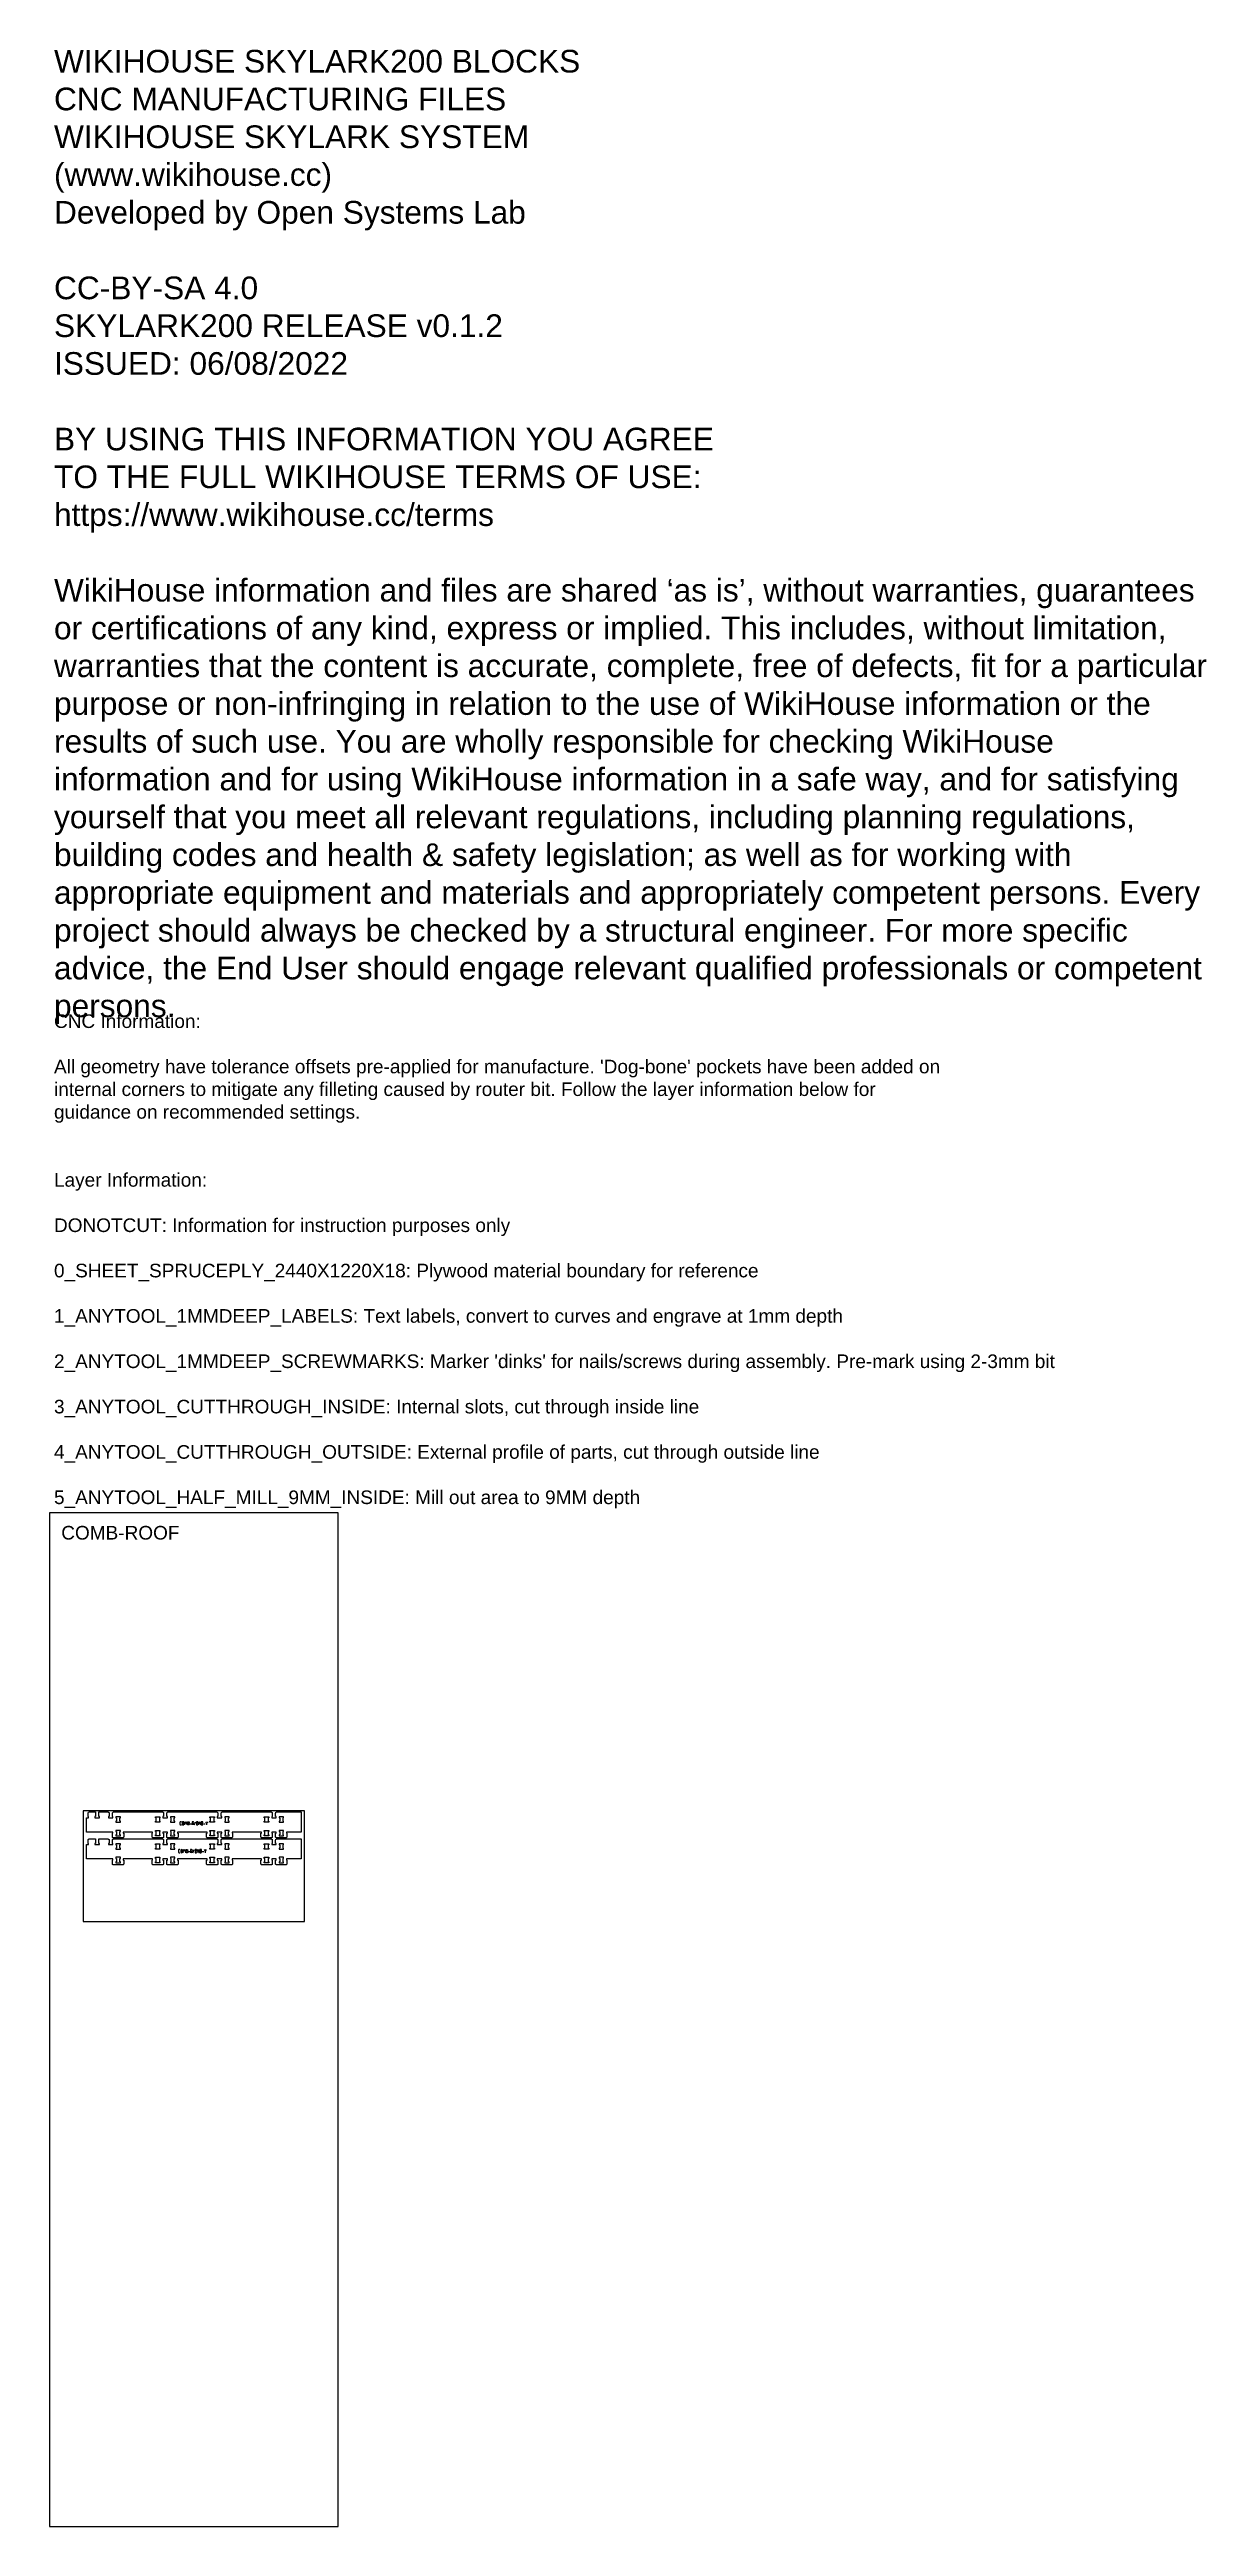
# Model space of a CAD drawing. Header units: millimetres. Extents: x 0 to 12757, y 0 to 27318.
import ezdxf

# ---------------------------------------------------------------- set-up
doc = ezdxf.new("R2010")
doc.units = ezdxf.units.MM
for name, color, linetype, true_color in [('0_SHEET_SPRUCEPLY_2440X122', 1, 'Continuous', 0xff0000), ('1_ANYTOOL_1MMDEEP_LABELS_S', 2, 'Continuous', 0xffff00), ('3_ANYTOOL_CUTTHROUGH_INSID', 4, 'Continuous', 0x00ffff), ('4_ANYTOOL_CUTTHROUGH_OUTSI', 5, 'Continuous', 0x0000ff), ('DONOTCUT', 7, 'Continuous', 0xffffff)]:
    doc.layers.add(name, color=color, linetype=linetype, true_color=true_color)
doc.styles.add('Arial', font='')
doc.styles.get('Arial').set_extended_font_data('Arial')

msp = doc.modelspace()

# ---------------------------------------------------------------- linework, layer by layer
at = {"layer": '0_SHEET_SPRUCEPLY_2440X122'}
msp.add_lwpolyline([(372, 7891), (372, 6671), (2812, 6671), (2812, 7891)], close=True, dxfattribs=at)
at = {"layer": '1_ANYTOOL_1MMDEEP_LABELS_S', "color": 2, "true_color": 0xffff00}
for points in [[(1454, 7773), (1444, 7773, 0.414214), (1438, 7767), (1438, 7743, 0.414214), (1444, 7737), (1454, 7737)], [(1522, 7757), (1532, 7757, -1), (1532, 7737), (1522, 7737), (1522, 7773), (1532, 7773, -1), (1532, 7757)], [(1572, 7753), (1582, 7753, 1), (1582, 7773), (1572, 7773), (1572, 7737)], [(1438, 7467), (1428, 7467, 0.414214), (1422, 7461), (1422, 7437, 0.414214), (1428, 7431), (1438, 7431)], [(1506, 7451), (1516, 7451, -1), (1516, 7431), (1506, 7431), (1506, 7467), (1516, 7467, -1), (1516, 7451)], [(1556, 7447), (1566, 7447, 1), (1566, 7467), (1556, 7467), (1556, 7431)]]:
    msp.add_lwpolyline(points, format="xyb", dxfattribs=at)
for points in [[(1462, 7747, 1), (1482, 7747), (1482, 7763, 1), (1462, 7763)], [(1684, 7773), (1672, 7773), (1672, 7737), (1684, 7737, 0.414214), (1692, 7745), (1692, 7765, 0.414214)], [(1446, 7441, 1), (1466, 7441), (1466, 7457, 1), (1446, 7457)], [(1668, 7467), (1656, 7467), (1656, 7431), (1668, 7431, 0.414214), (1676, 7439), (1676, 7459, 0.414214)]]:
    msp.add_lwpolyline(points, format="xyb", close=True, dxfattribs=at)
for points in [[(1490, 7737), (1490, 7773), (1502, 7753), (1514, 7773), (1514, 7737)], [(1550, 7749), (1566, 7749)], [(1592, 7737), (1584, 7753)], [(1596, 7737), (1612, 7773)], [(1636, 7773), (1620, 7773), (1620, 7737), (1636, 7737)], [(1632, 7757), (1620, 7757)], [(1644, 7737), (1644, 7773), (1664, 7737), (1664, 7773)], [(1700, 7749), (1716, 7749)], [(1736, 7755), (1724, 7773)], [(1736, 7755), (1748, 7773)], [(1736, 7737), (1736, 7755)], [(1474, 7431), (1474, 7467), (1486, 7447), (1498, 7467), (1498, 7431)], [(1534, 7443), (1550, 7443)], [(1576, 7431), (1567, 7447)], [(1580, 7431), (1596, 7467)], [(1620, 7467), (1604, 7467), (1604, 7431), (1620, 7431)], [(1616, 7451), (1604, 7451)], [(1628, 7431), (1628, 7467), (1648, 7431), (1648, 7467)], [(1684, 7443), (1700, 7443)], [(1720, 7449), (1708, 7467)], [(1720, 7449), (1732, 7467)], [(1720, 7431), (1720, 7449)]]:
    msp.add_lwpolyline(points, dxfattribs=at)
at = {"layer": '3_ANYTOOL_CUTTHROUGH_INSID', "color": 4, "true_color": 0x00ffff}
for points in [[(781, 7778), (775, 7778), (775, 7814), (781, 7814), (781, 7826), (732, 7826), (732, 7814), (738, 7814), (738, 7778), (732, 7778), (732, 7766), (781, 7766)], [(781, 7778), (775, 7778), (775, 7814), (781, 7814), (781, 7826), (732, 7826), (732, 7814), (738, 7814), (738, 7778), (732, 7778), (732, 7766), (781, 7766)], [(781, 7664), (781, 7676), (732, 7676), (732, 7664), (738, 7664), (738, 7628), (732, 7628), (732, 7616), (781, 7616), (781, 7628), (775, 7628), (775, 7664)], [(781, 7664), (781, 7676), (732, 7676), (732, 7664), (738, 7664), (738, 7628), (732, 7628), (732, 7616), (781, 7616), (781, 7628), (775, 7628), (775, 7664)], [(1168, 7778), (1174, 7778), (1174, 7814), (1168, 7814), (1168, 7826), (1217, 7826), (1217, 7814), (1211, 7814), (1211, 7778), (1217, 7778), (1217, 7766), (1168, 7766)], [(1168, 7778), (1174, 7778), (1174, 7814), (1168, 7814), (1168, 7826), (1217, 7826), (1217, 7814), (1211, 7814), (1211, 7778), (1217, 7778), (1217, 7766), (1168, 7766)], [(1168, 7664), (1168, 7676), (1217, 7676), (1217, 7664), (1211, 7664), (1211, 7628), (1217, 7628), (1217, 7616), (1168, 7616), (1168, 7628), (1174, 7628), (1174, 7664)], [(1168, 7664), (1168, 7676), (1217, 7676), (1217, 7664), (1211, 7664), (1211, 7628), (1217, 7628), (1217, 7616), (1168, 7616), (1168, 7628), (1174, 7628), (1174, 7664)], [(1381, 7778), (1375, 7778), (1375, 7814), (1381, 7814), (1381, 7826), (1332, 7826), (1332, 7814), (1338, 7814), (1338, 7778), (1332, 7778), (1332, 7766), (1381, 7766)], [(1381, 7778), (1375, 7778), (1375, 7814), (1381, 7814), (1381, 7826), (1332, 7826), (1332, 7814), (1338, 7814), (1338, 7778), (1332, 7778), (1332, 7766), (1381, 7766)], [(1381, 7664), (1381, 7676), (1332, 7676), (1332, 7664), (1338, 7664), (1338, 7628), (1332, 7628), (1332, 7616), (1381, 7616), (1381, 7628), (1375, 7628), (1375, 7664)], [(1381, 7664), (1381, 7676), (1332, 7676), (1332, 7664), (1338, 7664), (1338, 7628), (1332, 7628), (1332, 7616), (1381, 7616), (1381, 7628), (1375, 7628), (1375, 7664)], [(1768, 7778), (1774, 7778), (1774, 7814), (1768, 7814), (1768, 7826), (1817, 7826), (1817, 7814), (1811, 7814), (1811, 7778), (1817, 7778), (1817, 7766), (1768, 7766)], [(1768, 7778), (1774, 7778), (1774, 7814), (1768, 7814), (1768, 7826), (1817, 7826), (1817, 7814), (1811, 7814), (1811, 7778), (1817, 7778), (1817, 7766), (1768, 7766)], [(1768, 7664), (1768, 7676), (1817, 7676), (1817, 7664), (1811, 7664), (1811, 7628), (1817, 7628), (1817, 7616), (1768, 7616), (1768, 7628), (1774, 7628), (1774, 7664)], [(1768, 7664), (1768, 7676), (1817, 7676), (1817, 7664), (1811, 7664), (1811, 7628), (1817, 7628), (1817, 7616), (1768, 7616), (1768, 7628), (1774, 7628), (1774, 7664)], [(1981, 7778), (1975, 7778), (1975, 7814), (1981, 7814), (1981, 7826), (1932, 7826), (1932, 7814), (1938, 7814), (1938, 7778), (1932, 7778), (1932, 7766), (1981, 7766)], [(1981, 7778), (1975, 7778), (1975, 7814), (1981, 7814), (1981, 7826), (1932, 7826), (1932, 7814), (1938, 7814), (1938, 7778), (1932, 7778), (1932, 7766), (1981, 7766)], [(1981, 7664), (1981, 7676), (1932, 7676), (1932, 7664), (1938, 7664), (1938, 7628), (1932, 7628), (1932, 7616), (1981, 7616), (1981, 7628), (1975, 7628), (1975, 7664)], [(1981, 7664), (1981, 7676), (1932, 7676), (1932, 7664), (1938, 7664), (1938, 7628), (1932, 7628), (1932, 7616), (1981, 7616), (1981, 7628), (1975, 7628), (1975, 7664)], [(2368, 7778), (2374, 7778), (2374, 7814), (2368, 7814), (2368, 7826), (2417, 7826), (2417, 7814), (2411, 7814), (2411, 7778), (2417, 7778), (2417, 7766), (2368, 7766)], [(2368, 7778), (2374, 7778), (2374, 7814), (2368, 7814), (2368, 7826), (2417, 7826), (2417, 7814), (2411, 7814), (2411, 7778), (2417, 7778), (2417, 7766), (2368, 7766)], [(2368, 7664), (2368, 7676), (2417, 7676), (2417, 7664), (2411, 7664), (2411, 7628), (2417, 7628), (2417, 7616), (2368, 7616), (2368, 7628), (2374, 7628), (2374, 7664)], [(2368, 7664), (2368, 7676), (2417, 7676), (2417, 7664), (2411, 7664), (2411, 7628), (2417, 7628), (2417, 7616), (2368, 7616), (2368, 7628), (2374, 7628), (2374, 7664)], [(2581, 7778), (2575, 7778), (2575, 7814), (2581, 7814), (2581, 7826), (2532, 7826), (2532, 7814), (2538, 7814), (2538, 7778), (2532, 7778), (2532, 7766), (2581, 7766)], [(2581, 7778), (2575, 7778), (2575, 7814), (2581, 7814), (2581, 7826), (2532, 7826), (2532, 7814), (2538, 7814), (2538, 7778), (2532, 7778), (2532, 7766), (2581, 7766)], [(2581, 7664), (2581, 7676), (2532, 7676), (2532, 7664), (2538, 7664), (2538, 7628), (2532, 7628), (2532, 7616), (2581, 7616), (2581, 7628), (2575, 7628), (2575, 7664)], [(2581, 7664), (2581, 7676), (2532, 7676), (2532, 7664), (2538, 7664), (2538, 7628), (2532, 7628), (2532, 7616), (2581, 7616), (2581, 7628), (2575, 7628), (2575, 7664)], [(781, 7482), (775, 7482), (775, 7517), (781, 7517), (781, 7530), (732, 7530), (732, 7517), (738, 7517), (738, 7482), (732, 7482), (732, 7469), (781, 7469)], [(781, 7482), (775, 7482), (775, 7517), (781, 7517), (781, 7530), (732, 7530), (732, 7517), (738, 7517), (738, 7482), (732, 7482), (732, 7469), (781, 7469)], [(781, 7367), (781, 7380), (732, 7380), (732, 7367), (738, 7367), (738, 7332), (732, 7332), (732, 7319), (781, 7319), (781, 7332), (775, 7332), (775, 7367)], [(781, 7367), (781, 7380), (732, 7380), (732, 7367), (738, 7367), (738, 7332), (732, 7332), (732, 7319), (781, 7319), (781, 7332), (775, 7332), (775, 7367)], [(1168, 7482), (1174, 7482), (1174, 7517), (1168, 7517), (1168, 7530), (1217, 7530), (1217, 7517), (1211, 7517), (1211, 7482), (1217, 7482), (1217, 7469), (1168, 7469)], [(1168, 7482), (1174, 7482), (1174, 7517), (1168, 7517), (1168, 7530), (1217, 7530), (1217, 7517), (1211, 7517), (1211, 7482), (1217, 7482), (1217, 7469), (1168, 7469)], [(1168, 7367), (1168, 7380), (1217, 7380), (1217, 7367), (1211, 7367), (1211, 7332), (1217, 7332), (1217, 7319), (1168, 7319), (1168, 7332), (1174, 7332), (1174, 7367)], [(1168, 7367), (1168, 7380), (1217, 7380), (1217, 7367), (1211, 7367), (1211, 7332), (1217, 7332), (1217, 7319), (1168, 7319), (1168, 7332), (1174, 7332), (1174, 7367)], [(1381, 7482), (1375, 7482), (1375, 7517), (1381, 7517), (1381, 7530), (1332, 7530), (1332, 7517), (1338, 7517), (1338, 7482), (1332, 7482), (1332, 7469), (1381, 7469)], [(1381, 7482), (1375, 7482), (1375, 7517), (1381, 7517), (1381, 7530), (1332, 7530), (1332, 7517), (1338, 7517), (1338, 7482), (1332, 7482), (1332, 7469), (1381, 7469)], [(1381, 7367), (1381, 7380), (1332, 7380), (1332, 7367), (1338, 7367), (1338, 7332), (1332, 7332), (1332, 7319), (1381, 7319), (1381, 7332), (1375, 7332), (1375, 7367)], [(1381, 7367), (1381, 7380), (1332, 7380), (1332, 7367), (1338, 7367), (1338, 7332), (1332, 7332), (1332, 7319), (1381, 7319), (1381, 7332), (1375, 7332), (1375, 7367)], [(1768, 7482), (1774, 7482), (1774, 7517), (1768, 7517), (1768, 7530), (1817, 7530), (1817, 7517), (1811, 7517), (1811, 7482), (1817, 7482), (1817, 7469), (1768, 7469)], [(1768, 7482), (1774, 7482), (1774, 7517), (1768, 7517), (1768, 7530), (1817, 7530), (1817, 7517), (1811, 7517), (1811, 7482), (1817, 7482), (1817, 7469), (1768, 7469)], [(1768, 7367), (1768, 7380), (1817, 7380), (1817, 7367), (1811, 7367), (1811, 7332), (1817, 7332), (1817, 7319), (1768, 7319), (1768, 7332), (1774, 7332), (1774, 7367)], [(1768, 7367), (1768, 7380), (1817, 7380), (1817, 7367), (1811, 7367), (1811, 7332), (1817, 7332), (1817, 7319), (1768, 7319), (1768, 7332), (1774, 7332), (1774, 7367)], [(1981, 7482), (1975, 7482), (1975, 7517), (1981, 7517), (1981, 7530), (1932, 7530), (1932, 7517), (1938, 7517), (1938, 7482), (1932, 7482), (1932, 7469), (1981, 7469)], [(1981, 7482), (1975, 7482), (1975, 7517), (1981, 7517), (1981, 7530), (1932, 7530), (1932, 7517), (1938, 7517), (1938, 7482), (1932, 7482), (1932, 7469), (1981, 7469)], [(1981, 7367), (1981, 7380), (1932, 7380), (1932, 7367), (1938, 7367), (1938, 7332), (1932, 7332), (1932, 7319), (1981, 7319), (1981, 7332), (1975, 7332), (1975, 7367)], [(1981, 7367), (1981, 7380), (1932, 7380), (1932, 7367), (1938, 7367), (1938, 7332), (1932, 7332), (1932, 7319), (1981, 7319), (1981, 7332), (1975, 7332), (1975, 7367)], [(2368, 7482), (2374, 7482), (2374, 7517), (2368, 7517), (2368, 7530), (2417, 7530), (2417, 7517), (2411, 7517), (2411, 7482), (2417, 7482), (2417, 7469), (2368, 7469)], [(2368, 7482), (2374, 7482), (2374, 7517), (2368, 7517), (2368, 7530), (2417, 7530), (2417, 7517), (2411, 7517), (2411, 7482), (2417, 7482), (2417, 7469), (2368, 7469)], [(2368, 7367), (2368, 7380), (2417, 7380), (2417, 7367), (2411, 7367), (2411, 7332), (2417, 7332), (2417, 7319), (2368, 7319), (2368, 7332), (2374, 7332), (2374, 7367)], [(2368, 7367), (2368, 7380), (2417, 7380), (2417, 7367), (2411, 7367), (2411, 7332), (2417, 7332), (2417, 7319), (2368, 7319), (2368, 7332), (2374, 7332), (2374, 7367)], [(2581, 7482), (2575, 7482), (2575, 7517), (2581, 7517), (2581, 7530), (2532, 7530), (2532, 7517), (2538, 7517), (2538, 7482), (2532, 7482), (2532, 7469), (2581, 7469)], [(2581, 7482), (2575, 7482), (2575, 7517), (2581, 7517), (2581, 7530), (2532, 7530), (2532, 7517), (2538, 7517), (2538, 7482), (2532, 7482), (2532, 7469), (2581, 7469)], [(2581, 7367), (2581, 7380), (2532, 7380), (2532, 7367), (2538, 7367), (2538, 7332), (2532, 7332), (2532, 7319), (2581, 7319), (2581, 7332), (2575, 7332), (2575, 7367)], [(2581, 7367), (2581, 7380), (2532, 7380), (2532, 7367), (2538, 7367), (2538, 7332), (2532, 7332), (2532, 7319), (2581, 7319), (2581, 7332), (2575, 7332), (2575, 7367)]]:
    msp.add_lwpolyline(points, close=True, dxfattribs=at)
at = {"layer": '4_ANYTOOL_CUTTHROUGH_OUTSI', "color": 5, "true_color": 0x0000ff}
for points in [[(650, 7817), (699, 7817), (699, 7830), (693, 7830), (693, 7868), (693, 7868, -0.414214), (704, 7880), (1244, 7880, -0.414214), (1256, 7868), (1256, 7830), (1250, 7830), (1250, 7817), (1299, 7817), (1299, 7830), (1293, 7830), (1293, 7868), (1293, 7868, -0.198912), (1296, 7876, -0.198912), (1304, 7880), (1844, 7880, -0.198912), (1853, 7876, -0.198912), (1856, 7868), (1856, 7830), (1850, 7830), (1850, 7817), (1899, 7817), (1899, 7830), (1893, 7830), (1893, 7868), (1893, 7868, -0.198912), (1896, 7876, -0.198912), (1904, 7880), (2444, 7880, -0.198912), (2453, 7876, -0.198912), (2456, 7868), (2456, 7830), (2450, 7830), (2450, 7817), (2499, 7817), (2499, 7830), (2493, 7830), (2493, 7868), (2493, 7868, -0.414214), (2504, 7880), (2774, 7880), (2774, 7658), (2612, 7658), (2612, 7646), (2618, 7646), (2618, 7606), (2618, 7606, -0.414214), (2606, 7594), (2504, 7594), (2504, 7594), (2504, 7594), (2504, 7594), (2503, 7594), (2503, 7594), (2503, 7594), (2503, 7594), (2502, 7595), (2502, 7595), (2502, 7595), (2501, 7595), (2501, 7595), (2501, 7595), (2501, 7595), (2500, 7595), (2500, 7595), (2500, 7595), (2500, 7595), (2499, 7596), (2499, 7596), (2499, 7596), (2498, 7596), (2498, 7596), (2498, 7596), (2498, 7596), (2497, 7597), (2497, 7597), (2497, 7597), (2497, 7597), (2497, 7597), (2496, 7598), (2496, 7598), (2496, 7598), (2496, 7598), (2495, 7598), (2495, 7599), (2495, 7599), (2495, 7599), (2495, 7599), (2495, 7600), (2494, 7600), (2494, 7600), (2494, 7600), (2494, 7601), (2494, 7601), (2494, 7601), (2494, 7602), (2493, 7602), (2493, 7602), (2493, 7602), (2493, 7603), (2493, 7603), (2493, 7603), (2493, 7603), (2493, 7604), (2493, 7604), (2493, 7604), (2493, 7605), (2493, 7605), (2493, 7605), (2493, 7605), (2493, 7606), (2493, 7606), (2493, 7606), (2493, 7646), (2499, 7646), (2499, 7658), (2450, 7658), (2450, 7646), (2456, 7646), (2456, 7606), (2456, 7606), (2456, 7606), (2456, 7606), (2456, 7605), (2456, 7605), (2456, 7605), (2456, 7605), (2456, 7604), (2456, 7604), (2456, 7604), (2456, 7603), (2456, 7603), (2456, 7603), (2456, 7603), (2456, 7602), (2455, 7602), (2455, 7602), (2455, 7602), (2455, 7601), (2455, 7601), (2455, 7601), (2455, 7600), (2455, 7600), (2454, 7600), (2454, 7600), (2454, 7599), (2454, 7599), (2454, 7599), (2454, 7599), (2453, 7598), (2453, 7598), (2453, 7598), (2453, 7598), (2452, 7598), (2452, 7597), (2452, 7597), (2452, 7597), (2452, 7597), (2451, 7597), (2451, 7596), (2451, 7596), (2451, 7596), (2450, 7596), (2450, 7596), (2450, 7596), (2450, 7596), (2449, 7595), (2449, 7595), (2449, 7595), (2448, 7595), (2448, 7595), (2448, 7595), (2448, 7595), (2447, 7595), (2447, 7595), (2447, 7595), (2447, 7595), (2446, 7594), (2446, 7594), (2446, 7594), (2445, 7594), (2445, 7594), (2445, 7594), (2445, 7594), (2444, 7594), (2342, 7594, -0.414214), (2331, 7606), (2331, 7646), (2337, 7646), (2337, 7658), (2012, 7658), (2012, 7646), (2018, 7646), (2018, 7606), (2018, 7606, -0.414214), (2006, 7594), (1904, 7594), (1904, 7594), (1904, 7594), (1904, 7594), (1903, 7594), (1903, 7594), (1903, 7594), (1903, 7594), (1902, 7595), (1902, 7595), (1902, 7595), (1901, 7595), (1901, 7595), (1901, 7595), (1901, 7595), (1900, 7595), (1900, 7595), (1900, 7595), (1900, 7595), (1899, 7596), (1899, 7596), (1899, 7596), (1898, 7596), (1898, 7596), (1898, 7596), (1898, 7596), (1897, 7597), (1897, 7597), (1897, 7597), (1897, 7597), (1897, 7597), (1896, 7598), (1896, 7598), (1896, 7598), (1896, 7598), (1895, 7598), (1895, 7599), (1895, 7599), (1895, 7599), (1895, 7599), (1895, 7600), (1894, 7600), (1894, 7600), (1894, 7600), (1894, 7601), (1894, 7601), (1894, 7601), (1894, 7602), (1893, 7602), (1893, 7602), (1893, 7602), (1893, 7603), (1893, 7603), (1893, 7603), (1893, 7603), (1893, 7604), (1893, 7604), (1893, 7604), (1893, 7605), (1893, 7605), (1893, 7605), (1893, 7605), (1893, 7606), (1893, 7606), (1893, 7606), (1893, 7646), (1899, 7646), (1899, 7658), (1850, 7658), (1850, 7646), (1856, 7646), (1856, 7606), (1856, 7606), (1856, 7606), (1856, 7606), (1856, 7605), (1856, 7605), (1856, 7605), (1856, 7605), (1856, 7604), (1856, 7604), (1856, 7604), (1856, 7603), (1856, 7603), (1856, 7603), (1856, 7603), (1856, 7602), (1855, 7602), (1855, 7602), (1855, 7602), (1855, 7601), (1855, 7601), (1855, 7601), (1855, 7600), (1855, 7600), (1854, 7600), (1854, 7600), (1854, 7599), (1854, 7599), (1854, 7599), (1854, 7599), (1853, 7598), (1853, 7598), (1853, 7598), (1853, 7598), (1852, 7598), (1852, 7597), (1852, 7597), (1852, 7597), (1852, 7597), (1851, 7597), (1851, 7596), (1851, 7596), (1851, 7596), (1850, 7596), (1850, 7596), (1850, 7596), (1850, 7596), (1849, 7595), (1849, 7595), (1849, 7595), (1848, 7595), (1848, 7595), (1848, 7595), (1848, 7595), (1847, 7595), (1847, 7595), (1847, 7595), (1847, 7595), (1846, 7594), (1846, 7594), (1846, 7594), (1845, 7594), (1845, 7594), (1845, 7594), (1845, 7594), (1844, 7594), (1742, 7594, -0.414214), (1731, 7606), (1731, 7646), (1737, 7646), (1737, 7658), (1412, 7658), (1412, 7646), (1418, 7646), (1418, 7606), (1418, 7606, -0.414214), (1406, 7594), (1304, 7594), (1304, 7594), (1304, 7594), (1304, 7594), (1303, 7594), (1303, 7594), (1303, 7594), (1303, 7594), (1302, 7595), (1302, 7595), (1302, 7595), (1301, 7595), (1301, 7595), (1301, 7595), (1301, 7595), (1300, 7595), (1300, 7595), (1300, 7595), (1300, 7595), (1299, 7596), (1299, 7596), (1299, 7596), (1298, 7596), (1298, 7596), (1298, 7596), (1298, 7596), (1297, 7597), (1297, 7597), (1297, 7597), (1297, 7597), (1297, 7597), (1296, 7598), (1296, 7598), (1296, 7598), (1296, 7598), (1295, 7598), (1295, 7599), (1295, 7599), (1295, 7599), (1295, 7599), (1295, 7600), (1294, 7600), (1294, 7600), (1294, 7600), (1294, 7601), (1294, 7601), (1294, 7601), (1294, 7602), (1293, 7602), (1293, 7602), (1293, 7602), (1293, 7603), (1293, 7603), (1293, 7603), (1293, 7603), (1293, 7604), (1293, 7604), (1293, 7604), (1293, 7605), (1293, 7605), (1293, 7605), (1293, 7605), (1293, 7606), (1293, 7606), (1293, 7606), (1293, 7646), (1299, 7646), (1299, 7658), (1250, 7658), (1250, 7646), (1256, 7646), (1256, 7606), (1256, 7606), (1256, 7606), (1256, 7606), (1256, 7605), (1256, 7605), (1256, 7605), (1256, 7605), (1256, 7604), (1256, 7604), (1256, 7604), (1256, 7603), (1256, 7603), (1256, 7603), (1256, 7603), (1256, 7602), (1255, 7602), (1255, 7602), (1255, 7602), (1255, 7601), (1255, 7601), (1255, 7601), (1255, 7600), (1255, 7600), (1254, 7600), (1254, 7600), (1254, 7599), (1254, 7599), (1254, 7599), (1254, 7599), (1253, 7598), (1253, 7598), (1253, 7598), (1253, 7598), (1252, 7598), (1252, 7597), (1252, 7597), (1252, 7597), (1252, 7597), (1251, 7597), (1251, 7596), (1251, 7596), (1251, 7596), (1250, 7596), (1250, 7596), (1250, 7596), (1250, 7596), (1249, 7595), (1249, 7595), (1249, 7595), (1248, 7595), (1248, 7595), (1248, 7595), (1248, 7595), (1247, 7595), (1247, 7595), (1247, 7595), (1247, 7595), (1246, 7594), (1246, 7594), (1246, 7594), (1245, 7594), (1245, 7594), (1245, 7594), (1245, 7594), (1244, 7594), (1142, 7594, -0.414214), (1131, 7606), (1131, 7646), (1137, 7646), (1137, 7658), (812, 7658), (812, 7646), (818, 7646), (818, 7606), (818, 7606, -0.414214), (806, 7594), (704, 7594), (704, 7594), (704, 7594), (704, 7594), (703, 7594), (703, 7594), (703, 7594), (703, 7594), (702, 7595), (702, 7595), (702, 7595), (701, 7595), (701, 7595), (701, 7595), (701, 7595), (700, 7595), (700, 7595), (700, 7595), (700, 7595), (699, 7596), (699, 7596), (699, 7596), (698, 7596), (698, 7596), (698, 7596), (698, 7596), (697, 7597), (697, 7597), (697, 7597), (697, 7597), (697, 7597), (696, 7598), (696, 7598), (696, 7598), (696, 7598), (695, 7598), (695, 7599), (695, 7599), (695, 7599), (695, 7599), (695, 7600), (694, 7600), (694, 7600), (694, 7600), (694, 7601), (694, 7601), (694, 7601), (694, 7602), (693, 7602), (693, 7602), (693, 7602), (693, 7603), (693, 7603), (693, 7603), (693, 7603), (693, 7604), (693, 7604), (693, 7604), (693, 7605), (693, 7605), (693, 7605), (693, 7605), (693, 7606), (693, 7606), (693, 7606), (693, 7646), (699, 7646), (699, 7658), (674, 7658), (407, 7658), (407, 7658), (407, 7817), (431, 7817), (431, 7830), (425, 7830), (425, 7868), (425, 7868, -0.414214), (436, 7880), (506, 7880), (506, 7830), (500, 7830), (500, 7817), (549, 7817), (549, 7830), (543, 7830), (543, 7880), (644, 7880), (644, 7880), (645, 7880), (645, 7880), (645, 7880), (645, 7880), (646, 7880), (646, 7879), (646, 7879), (647, 7879), (647, 7879), (647, 7879), (647, 7879), (648, 7879), (648, 7879), (648, 7879), (648, 7879), (649, 7879), (649, 7879), (649, 7879), (649, 7878), (650, 7878), (650, 7878), (650, 7878), (651, 7878), (651, 7878), (651, 7878), (651, 7877), (652, 7877), (652, 7877), (652, 7877), (652, 7877), (652, 7876), (653, 7876), (653, 7876), (653, 7876), (653, 7876), (653, 7875), (654, 7875), (654, 7875), (654, 7875), (654, 7874), (654, 7874), (654, 7874), (655, 7874), (655, 7873), (655, 7873), (655, 7873), (655, 7873), (655, 7872), (655, 7872), (655, 7872), (656, 7871), (656, 7871), (656, 7871), (656, 7871), (656, 7870), (656, 7870), (656, 7870), (656, 7870), (656, 7869), (656, 7869), (656, 7869), (656, 7868), (656, 7868), (656, 7868), (656, 7830), (650, 7830), (650, 7817), (650, 7817)], [(674, 7520), (699, 7520), (699, 7533), (693, 7533), (693, 7571), (693, 7571, -0.414214), (704, 7583), (1244, 7583, -0.414214), (1256, 7571), (1256, 7533), (1250, 7533), (1250, 7520), (1299, 7520), (1299, 7533), (1293, 7533), (1293, 7571), (1293, 7571, -0.198912), (1296, 7579, -0.198912), (1304, 7583), (1844, 7583, -0.198912), (1853, 7579, -0.198912), (1856, 7571), (1856, 7533), (1850, 7533), (1850, 7520), (1899, 7520), (1899, 7533), (1893, 7533), (1893, 7571), (1893, 7571, -0.198912), (1896, 7579, -0.198912), (1904, 7583), (2444, 7583, -0.198912), (2453, 7579, -0.198912), (2456, 7571), (2456, 7533), (2450, 7533), (2450, 7520), (2499, 7520), (2499, 7533), (2493, 7533), (2493, 7571), (2493, 7571, -0.414214), (2504, 7583), (2774, 7583), (2774, 7362), (2612, 7362), (2612, 7349), (2618, 7349), (2618, 7309), (2618, 7309, -0.414214), (2606, 7298), (2504, 7298), (2504, 7298), (2504, 7298), (2504, 7298), (2503, 7298), (2503, 7298), (2503, 7298), (2503, 7298), (2502, 7298), (2502, 7298), (2502, 7298), (2501, 7298), (2501, 7298), (2501, 7298), (2501, 7298), (2500, 7298), (2500, 7298), (2500, 7298), (2500, 7299), (2499, 7299), (2499, 7299), (2499, 7299), (2498, 7299), (2498, 7299), (2498, 7299), (2498, 7300), (2497, 7300), (2497, 7300), (2497, 7300), (2497, 7300), (2497, 7301), (2496, 7301), (2496, 7301), (2496, 7301), (2496, 7301), (2495, 7302), (2495, 7302), (2495, 7302), (2495, 7302), (2495, 7303), (2495, 7303), (2494, 7303), (2494, 7303), (2494, 7304), (2494, 7304), (2494, 7304), (2494, 7304), (2494, 7305), (2493, 7305), (2493, 7305), (2493, 7306), (2493, 7306), (2493, 7306), (2493, 7306), (2493, 7307), (2493, 7307), (2493, 7307), (2493, 7307), (2493, 7308), (2493, 7308), (2493, 7308), (2493, 7308), (2493, 7309), (2493, 7309), (2493, 7309), (2493, 7349), (2499, 7349), (2499, 7362), (2450, 7362), (2450, 7349), (2456, 7349), (2456, 7309), (2456, 7309), (2456, 7309), (2456, 7309), (2456, 7308), (2456, 7308), (2456, 7308), (2456, 7308), (2456, 7307), (2456, 7307), (2456, 7307), (2456, 7307), (2456, 7306), (2456, 7306), (2456, 7306), (2456, 7306), (2455, 7305), (2455, 7305), (2455, 7305), (2455, 7304), (2455, 7304), (2455, 7304), (2455, 7304), (2455, 7303), (2454, 7303), (2454, 7303), (2454, 7303), (2454, 7302), (2454, 7302), (2454, 7302), (2453, 7302), (2453, 7301), (2453, 7301), (2453, 7301), (2452, 7301), (2452, 7301), (2452, 7300), (2452, 7300), (2452, 7300), (2451, 7300), (2451, 7300), (2451, 7299), (2451, 7299), (2450, 7299), (2450, 7299), (2450, 7299), (2450, 7299), (2449, 7299), (2449, 7298), (2449, 7298), (2448, 7298), (2448, 7298), (2448, 7298), (2448, 7298), (2447, 7298), (2447, 7298), (2447, 7298), (2447, 7298), (2446, 7298), (2446, 7298), (2446, 7298), (2445, 7298), (2445, 7298), (2445, 7298), (2445, 7298), (2444, 7298), (2342, 7298, -0.414214), (2331, 7309), (2331, 7349), (2337, 7349), (2337, 7362), (2012, 7362), (2012, 7349), (2018, 7349), (2018, 7309), (2018, 7309, -0.414214), (2006, 7298), (1904, 7298), (1904, 7298), (1904, 7298), (1904, 7298), (1903, 7298), (1903, 7298), (1903, 7298), (1903, 7298), (1902, 7298), (1902, 7298), (1902, 7298), (1901, 7298), (1901, 7298), (1901, 7298), (1901, 7298), (1900, 7298), (1900, 7298), (1900, 7298), (1900, 7299), (1899, 7299), (1899, 7299), (1899, 7299), (1898, 7299), (1898, 7299), (1898, 7299), (1898, 7300), (1897, 7300), (1897, 7300), (1897, 7300), (1897, 7300), (1897, 7301), (1896, 7301), (1896, 7301), (1896, 7301), (1896, 7301), (1895, 7302), (1895, 7302), (1895, 7302), (1895, 7302), (1895, 7303), (1895, 7303), (1894, 7303), (1894, 7303), (1894, 7304), (1894, 7304), (1894, 7304), (1894, 7304), (1894, 7305), (1893, 7305), (1893, 7305), (1893, 7306), (1893, 7306), (1893, 7306), (1893, 7306), (1893, 7307), (1893, 7307), (1893, 7307), (1893, 7307), (1893, 7308), (1893, 7308), (1893, 7308), (1893, 7308), (1893, 7309), (1893, 7309), (1893, 7309), (1893, 7349), (1899, 7349), (1899, 7362), (1850, 7362), (1850, 7349), (1856, 7349), (1856, 7309), (1856, 7309), (1856, 7309), (1856, 7309), (1856, 7308), (1856, 7308), (1856, 7308), (1856, 7308), (1856, 7307), (1856, 7307), (1856, 7307), (1856, 7307), (1856, 7306), (1856, 7306), (1856, 7306), (1856, 7306), (1855, 7305), (1855, 7305), (1855, 7305), (1855, 7304), (1855, 7304), (1855, 7304), (1855, 7304), (1855, 7303), (1854, 7303), (1854, 7303), (1854, 7303), (1854, 7302), (1854, 7302), (1854, 7302), (1853, 7302), (1853, 7301), (1853, 7301), (1853, 7301), (1852, 7301), (1852, 7301), (1852, 7300), (1852, 7300), (1852, 7300), (1851, 7300), (1851, 7300), (1851, 7299), (1851, 7299), (1850, 7299), (1850, 7299), (1850, 7299), (1850, 7299), (1849, 7299), (1849, 7298), (1849, 7298), (1848, 7298), (1848, 7298), (1848, 7298), (1848, 7298), (1847, 7298), (1847, 7298), (1847, 7298), (1847, 7298), (1846, 7298), (1846, 7298), (1846, 7298), (1845, 7298), (1845, 7298), (1845, 7298), (1845, 7298), (1844, 7298), (1742, 7298, -0.414214), (1731, 7309), (1731, 7349), (1737, 7349), (1737, 7362), (1412, 7362), (1412, 7349), (1418, 7349), (1418, 7309), (1418, 7309, -0.414214), (1406, 7298), (1304, 7298), (1304, 7298), (1304, 7298), (1304, 7298), (1303, 7298), (1303, 7298), (1303, 7298), (1303, 7298), (1302, 7298), (1302, 7298), (1302, 7298), (1301, 7298), (1301, 7298), (1301, 7298), (1301, 7298), (1300, 7298), (1300, 7298), (1300, 7298), (1300, 7299), (1299, 7299), (1299, 7299), (1299, 7299), (1298, 7299), (1298, 7299), (1298, 7299), (1298, 7300), (1297, 7300), (1297, 7300), (1297, 7300), (1297, 7300), (1297, 7301), (1296, 7301), (1296, 7301), (1296, 7301), (1296, 7301), (1295, 7302), (1295, 7302), (1295, 7302), (1295, 7302), (1295, 7303), (1295, 7303), (1294, 7303), (1294, 7303), (1294, 7304), (1294, 7304), (1294, 7304), (1294, 7304), (1294, 7305), (1293, 7305), (1293, 7305), (1293, 7306), (1293, 7306), (1293, 7306), (1293, 7306), (1293, 7307), (1293, 7307), (1293, 7307), (1293, 7307), (1293, 7308), (1293, 7308), (1293, 7308), (1293, 7308), (1293, 7309), (1293, 7309), (1293, 7309), (1293, 7349), (1299, 7349), (1299, 7362), (1250, 7362), (1250, 7349), (1256, 7349), (1256, 7309), (1256, 7309), (1256, 7309), (1256, 7309), (1256, 7308), (1256, 7308), (1256, 7308), (1256, 7308), (1256, 7307), (1256, 7307), (1256, 7307), (1256, 7307), (1256, 7306), (1256, 7306), (1256, 7306), (1256, 7306), (1255, 7305), (1255, 7305), (1255, 7305), (1255, 7304), (1255, 7304), (1255, 7304), (1255, 7304), (1255, 7303), (1254, 7303), (1254, 7303), (1254, 7303), (1254, 7302), (1254, 7302), (1254, 7302), (1253, 7302), (1253, 7301), (1253, 7301), (1253, 7301), (1252, 7301), (1252, 7301), (1252, 7300), (1252, 7300), (1252, 7300), (1251, 7300), (1251, 7300), (1251, 7299), (1251, 7299), (1250, 7299), (1250, 7299), (1250, 7299), (1250, 7299), (1249, 7299), (1249, 7298), (1249, 7298), (1248, 7298), (1248, 7298), (1248, 7298), (1248, 7298), (1247, 7298), (1247, 7298), (1247, 7298), (1247, 7298), (1246, 7298), (1246, 7298), (1246, 7298), (1245, 7298), (1245, 7298), (1245, 7298), (1245, 7298), (1244, 7298), (1142, 7298, -0.414214), (1131, 7309), (1131, 7349), (1137, 7349), (1137, 7362), (812, 7362), (812, 7349), (818, 7349), (818, 7309), (818, 7309, -0.414214), (806, 7298), (704, 7298), (704, 7298), (704, 7298), (704, 7298), (703, 7298), (703, 7298), (703, 7298), (703, 7298), (702, 7298), (702, 7298), (702, 7298), (701, 7298), (701, 7298), (701, 7298), (701, 7298), (700, 7298), (700, 7298), (700, 7298), (700, 7299), (699, 7299), (699, 7299), (699, 7299), (698, 7299), (698, 7299), (698, 7299), (698, 7300), (697, 7300), (697, 7300), (697, 7300), (697, 7300), (697, 7301), (696, 7301), (696, 7301), (696, 7301), (696, 7301), (695, 7302), (695, 7302), (695, 7302), (695, 7302), (695, 7303), (695, 7303), (694, 7303), (694, 7303), (694, 7304), (694, 7304), (694, 7304), (694, 7304), (694, 7305), (693, 7305), (693, 7305), (693, 7306), (693, 7306), (693, 7306), (693, 7306), (693, 7307), (693, 7307), (693, 7307), (693, 7307), (693, 7308), (693, 7308), (693, 7308), (693, 7308), (693, 7309), (693, 7309), (693, 7309), (693, 7349), (699, 7349), (699, 7362), (674, 7362), (407, 7362), (407, 7362), (407, 7520), (431, 7520), (431, 7533), (425, 7533), (425, 7571), (425, 7571, -0.414214), (436, 7583), (506, 7583), (506, 7533), (500, 7533), (500, 7520), (549, 7520), (549, 7533), (543, 7533), (543, 7583), (644, 7583), (644, 7583), (645, 7583), (645, 7583), (645, 7583), (645, 7583), (646, 7583), (646, 7583), (646, 7583), (647, 7583), (647, 7583), (647, 7582), (647, 7582), (648, 7582), (648, 7582), (648, 7582), (648, 7582), (649, 7582), (649, 7582), (649, 7582), (649, 7582), (650, 7581), (650, 7581), (650, 7581), (651, 7581), (651, 7581), (651, 7581), (651, 7581), (652, 7580), (652, 7580), (652, 7580), (652, 7580), (652, 7580), (653, 7579), (653, 7579), (653, 7579), (653, 7579), (653, 7578), (654, 7578), (654, 7578), (654, 7578), (654, 7578), (654, 7577), (654, 7577), (655, 7577), (655, 7577), (655, 7576), (655, 7576), (655, 7576), (655, 7575), (655, 7575), (655, 7575), (656, 7575), (656, 7574), (656, 7574), (656, 7574), (656, 7574), (656, 7573), (656, 7573), (656, 7573), (656, 7572), (656, 7572), (656, 7572), (656, 7572), (656, 7571), (656, 7571), (656, 7533), (650, 7533), (650, 7520), (674, 7520)]]:
    msp.add_lwpolyline(points, format="xyb", close=True, dxfattribs=at)
at = {"layer": 'DONOTCUT'}
msp.add_lwpolyline([(0, 0), (3183, 0), (3183, 11179), (0, 11179)], close=True, dxfattribs=at)

# ---------------------------------------------------------------- texts
at = {"layer": 'DONOTCUT', "attachment_point": 1, "style": 'Arial'}
for s, insert, char_height, width in [('{\\fArial;WIKIHOUSE SKYLARK200 BLOCKS}\\P{\\fArial;CNC MANUFACTURING FILES}\\P{\\fArial;WIKIHOUSE SKYLARK SYSTEM}\\P{\\fArial;(www.wikihouse.cc)}\\P{\\fArial;Developed by Open Systems Lab}\\P\\P{\\fArial;CC-BY-SA 4.0}\\P{\\fArial;SKYLARK200 RELEASE v0.1.2}\\P{\\fArial;ISSUED: 06/08/2022}\\P\\P{\\fArial;BY USING THIS INFORMATION YOU AGREE }\\P{\\fArial;TO THE FULL WIKIHOUSE TERMS OF USE:}\\P{\\fArial;https://www.wikihouse.cc/terms}\\P\\P{\\fArial;WikiHouse information and files are shared }{\\fArial;‘as is}{\\fArial;’, without warranties, guarantees }\\P{\\fArial;or certifications of any kind, express or implied. This includes, without limitation, }\\P{\\fArial;warranties that the content is accurate, complete, free of defects, fit for a particular }\\P{\\fArial;purpose or non-infringing in relation to the use of WikiHouse information or the }\\P{\\fArial;results of such use. You are wholly responsible for checking WikiHouse }\\P{\\fArial;information and for using WikiHouse information in a safe way, and for satisfying }\\P{\\fArial;yourself that you meet all relevant regulations, including planning regulations, }\\P{\\fArial;building codes and health & safety legislation; as well as for working with }\\P{\\fArial;appropriate equipment and materials and appropriately competent persons. Every }\\P{\\fArial;project should always be checked by a structural engineer. For more specific }\\P{\\fArial;advice, the End User should engage relevant qualified professionals or competent }\\P{\\fArial;persons.}\\P', (49, 27315), 250, 12895.38), ("{\\fArial;CNC Information:}\\P\\P{\\fArial;All geometry have tolerance offsets pre-applied for manufacture. 'Dog-bone' pockets have been added on}\\P{\\fArial;internal corners to mitigate any filleting caused by router bit. Follow the layer information below for}\\P{\\fArial;guidance on recommended settings.}\\P\\P\\P{\\fArial;Layer Information:}\\P\\P{\\fArial;DONOTCUT: Information for instruction purposes only}\\P\\P{\\fArial;0_SHEET_SPRUCEPLY_2440X1220X18: Plywood material boundary for reference}\\P\\P{\\fArial;1_ANYTOOL_1MMDEEP_LABELS: Text labels, convert to curves and engrave at 1mm depth}\\P\\P{\\fArial;2_ANYTOOL_1MMDEEP_SCREWMARKS: Marker 'dinks' for nails/screws during assembly. Pre-mark using 2-3mm bit}\\P\\P{\\fArial;3_ANYTOOL_CUTTHROUGH_INSIDE: Internal slots, cut through inside line}\\P\\P{\\fArial;4_ANYTOOL_CUTTHROUGH_OUTSIDE: External profile of parts, cut through outside line}\\P\\P{\\fArial;5_ANYTOOL_HALF_MILL_9MM_INSIDE: Mill out area to 9MM depth}", (49, 16677), 150, 22265.22), ('COMB-ROOF', (129, 11035, 0), 150, 2877.72)]:
    msp.add_mtext(s, dxfattribs=dict(at, insert=insert, char_height=char_height, width=width))

doc.saveas('drawing.dxf')
